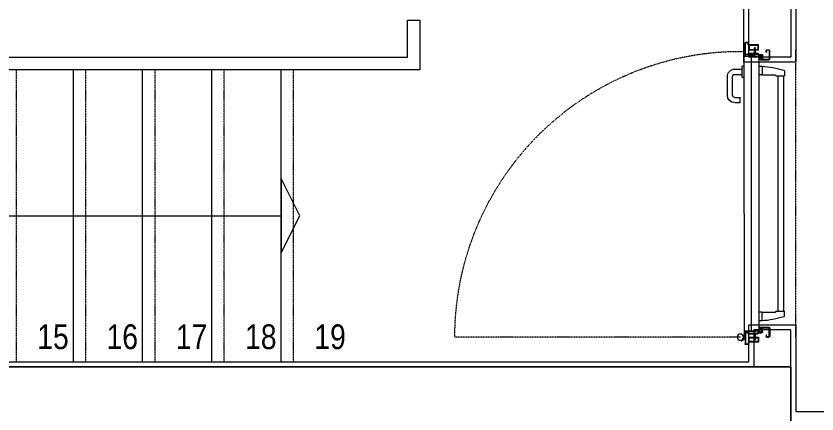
# Model space of a CAD drawing. Extents: x -3709 to 34962, y 0 to 8245.
# Drawn here: x 24082.7 to 24406.4, y 333.5 to 494.2 of the extents above; entities that cross this region are included whole.
import ezdxf
from ezdxf.enums import TextEntityAlignment as Align

# ---------------------------------------------------------------- set-up
doc = ezdxf.new("R2010")
doc.units = 0
doc.linetypes.add('DOT2', pattern=[0.125, 0, -0.125])
doc.layers.get('0').update_dxf_attribs({"color": 9, "lineweight": 9})
for name, color, linetype, lineweight in [('00', 9, 'Continuous', 9), ('01', 9, 'Continuous', 9), ('07', 9, 'Continuous', 9), ('14', 9, 'Continuous', 9), ('19', 9, 'Continuous', 9), ('19D', 9, 'DOT2', 9), ('21', 9, 'Continuous', 9)]:
    doc.layers.add(name, color=color, linetype=linetype, lineweight=lineweight)
doc.styles.add('MuuM_TEXT-STANDART', font='ARIALN.TTF')

# ---------------------------------------------------------------- blocks, each defined once
blk = doc.blocks.new('0_arrowstairs')
blk.add_lwpolyline([(0, 0), (0, -30), (15, 0), (0, 30)], close=True)
blk = doc.blocks.new('*U526')
blk.add_lwpolyline([(0, 0), (0, 448)])
blk.add_circle((0, 0), 5)
at = {"rotation": 90}
blk.add_blockref('0_arrowstairs', (0, 448), dxfattribs=at)
blk = doc.blocks.new('merdvn2.mekanik')
at = {"layer": '19', "linetype": 'Continuous'}
for points in [[(24036.58, -302.5), (23955.84, -302.5), (23955.84, -322.5), (23955.84, -322.5), (24230.84, -322.5), (24230.84, -307.5), (24235.84, -307.5), (24235.84, -327.5), (24230.84, -327.5), (23950.84, -327.5), (23950.84, -327.5), (23950.84, -297.5), (24034.25, -297.5)], [(24095.84, -445.5), (24095.84, -327.5)], [(24123.84, -445.5), (24123.84, -327.5)], [(24151.84, -445.5), (24151.84, -327.5)], [(24179.84, -445.5), (24179.84, -327.5)]]:
    blk.add_lwpolyline(points, dxfattribs=at)
at = {"layer": '19D'}
for points in [[(24072.84, -445.5), (24072.84, -327.5)], [(24100.84, -445.5), (24100.84, -327.5)], [(24128.84, -445.5), (24128.84, -327.5)], [(24156.84, -445.5), (24156.84, -327.5)], [(24184.84, -445.5), (24184.84, -327.5)]]:
    blk.add_lwpolyline(points, dxfattribs=at)
at = {"layer": '19', "xscale": 0.5, "yscale": 0.5, "zscale": 0.5, "rotation": 270}
blk.add_blockref('*U526', (23955.84, -386.5), dxfattribs=at)
at = {"layer": '21', "style": 'MuuM_TEXT-STANDART'}
for s, p in [('15', (24093.98, -430.33)), ('16', (24121.98, -430.33)), ('17', (24149.98, -430.33)), ('18', (24177.98, -430.33)), ('19', (24205.98, -430.33))]:
    blk.add_text(s, height=10, dxfattribs=at).set_placement(p, align=Align.TOP_RIGHT)
blk = doc.blocks.new('p-yng-01')
at = {"ltscale": 2}
for p, q in [((10.49, 12.39), (12.53, 12.39)), ((12.53, 8.93), (12.53, 12.39)), ((12.53, 12.21), (107.47, 12.21)), ((12.53, 9.87), (107.47, 9.87)), ((109.51, 12.39), (107.47, 12.39)), ((107.47, 8.93), (107.47, 12.39)), ((12.04, 3.24), (12.04, 8.69)), ((12.53, 8.93), (12.28, 8.93)), ((107.47, 8.93), (107.72, 8.93)), ((107.96, 3.24), (107.96, 8.69)), ((8.57, 3.24), (8.57, 2.19)), ((8.82, 3.49), (11.79, 3.49)), ((12.04, 3.24), (12.04, 2.19)), ((107.96, 3.24), (107.96, 2.19)), ((111.18, 3.49), (108.21, 3.49)), ((111.43, 2.19), (111.43, 3.24)), ((96.69, -7.65), (96.69, -5.6)), ((96.84, -5.45), (98.63, -5.45)), ((98.78, -7.65), (98.78, -5.6)), ((106.87, -3.86), (106.87, -4.46)), ((107.12, -4.7), (111.21, -4.7)), ((108.12, -7.65), (108.12, -4.7)), ((110.22, -7.65), (110.22, -4.7)), ((111.46, -3.86), (111.46, -4.46)), ((99.68, -8.55), (107.22, -8.55)), ((99.68, -10.64), (107.22, -10.64))]:
    blk.add_line(p, q, dxfattribs=at)
at = {"linetype": 'Continuous'}
for p, q in [((5.68, 6.48), (2.31, 6.48)), ((114.32, 6.48), (117.69, 6.48)), ((2, 5.3), (2, 6.17)), ((2.18, 6.17), (2.18, 5.3)), ((2.31, 6.3), (5.68, 6.3)), ((2.31, 5.17), (2.9, 5.17)), ((2.9, 4.99), (2.31, 4.99)), ((2.9, 4.99), (2.9, 5.17)), ((3.82, 1.85), (3.82, 3.29)), ((4, 1.85), (4, 3.29)), ((4.04, 3.31), (4.18, 3.39)), ((4.12, 3.59), (5.45, 3.59)), ((5.45, 3.41), (4.12, 3.41)), ((4.47, 3.41), (5.1, 3.41)), ((5.35, 3.4), (5.56, 3.32)), ((5.55, 3.27), (5.46, 3.27)), ((5.58, 3.24), (5.46, 2.85)), ((5.81, 2.77), (5.81, 6.17)), ((5.99, 2.77), (5.99, 6.17)), ((114.01, 2.77), (114.01, 6.17)), ((114.19, 2.77), (114.19, 6.17)), ((117.69, 6.3), (114.32, 6.3)), ((114.42, 3.24), (114.54, 2.85)), ((114.65, 3.4), (114.44, 3.32)), ((114.45, 3.27), (114.54, 3.27)), ((115.88, 3.59), (114.55, 3.59)), ((114.55, 3.41), (115.88, 3.41)), ((115.96, 3.31), (115.82, 3.39)), ((116, 1.85), (116, 3.29)), ((116.18, 1.85), (116.18, 3.29)), ((117.69, 5.17), (117.1, 5.17)), ((117.1, 4.99), (117.1, 5.17)), ((117.1, 4.99), (117.69, 4.99)), ((117.82, 6.17), (117.82, 5.3)), ((118, 5.3), (118, 6.17)), ((1, 0.54), (0.95, 0.49)), ((1, 0.54), (0.95, 0.49)), ((1, 0.44), (0.95, 0.49)), ((1, 0.44), (0.95, 0.49)), ((1.12, 0.58), (1, 0.54)), ((1.12, 0.58), (1, 0.54)), ((1, 0.44), (1.12, 0.4)), ((1, 0.44), (1.12, 0.4)), ((1.11, 0.4), (1.18, 0.4)), ((1.11, 0.4), (1.18, 0.4)), ((3.27, 0.58), (1.12, 0.58)), ((1.12, 0.58), (1.12, 0.4)), ((3.27, 0.58), (1.12, 0.58)), ((1.12, 0.58), (1.12, 0.4)), ((3.16, 0.4), (1.12, 0.4)), ((3.16, 0.4), (1.12, 0.4)), ((1.14, 0.33), (1.33, 0.66)), ((1.14, 0.33), (1.33, 0.66)), ((1.14, 0.33), (1.16, 0.4)), ((1.14, 0.33), (1.16, 0.4)), ((1.15, 0.32), (1.34, 0.65)), ((1.15, 0.32), (1.34, 0.65)), ((1.2, 0.4), (1.27, 0.4)), ((1.2, 0.4), (1.27, 0.4)), ((1.29, 0.58), (1.21, 0.58)), ((1.29, 0.58), (1.21, 0.58)), ((1.23, 0.33), (1.42, 0.66)), ((1.23, 0.33), (1.42, 0.66)), ((1.23, 0.33), (1.25, 0.4)), ((1.23, 0.33), (1.25, 0.4)), ((1.24, 0.32), (1.43, 0.65)), ((1.24, 0.32), (1.43, 0.65)), ((1.29, 0.4), (1.36, 0.4)), ((1.29, 0.4), (1.36, 0.4)), ((1.38, 0.58), (1.3, 0.58)), ((1.38, 0.58), (1.3, 0.58)), ((1.31, 0.58), (1.32, 0.61)), ((1.31, 0.58), (1.32, 0.61)), ((1.32, 0.33), (1.51, 0.66)), ((1.32, 0.33), (1.51, 0.66)), ((1.32, 0.33), (1.34, 0.4)), ((1.32, 0.33), (1.34, 0.4)), ((1.33, 0.32), (1.52, 0.65)), ((1.33, 0.32), (1.52, 0.65)), ((1.38, 0.4), (1.45, 0.4)), ((1.38, 0.4), (1.45, 0.4)), ((1.47, 0.58), (1.39, 0.58)), ((1.47, 0.58), (1.39, 0.58)), ((1.4, 0.58), (1.41, 0.61)), ((1.4, 0.58), (1.41, 0.61)), ((1.41, 0.33), (1.6, 0.66)), ((1.41, 0.33), (1.6, 0.66)), ((1.41, 0.33), (1.6, 0.66)), ((1.41, 0.33), (1.6, 0.66)), ((1.41, 0.33), (1.43, 0.4)), ((1.41, 0.33), (1.43, 0.4)), ((1.41, 0.33), (1.43, 0.4)), ((1.41, 0.33), (1.43, 0.4)), ((1.42, 0.32), (1.61, 0.65)), ((1.42, 0.32), (1.61, 0.65)), ((1.42, 0.32), (1.61, 0.65)), ((1.42, 0.32), (1.61, 0.65)), ((1.47, 0.4), (1.54, 0.4)), ((1.47, 0.4), (1.54, 0.4)), ((1.47, 0.4), (1.54, 0.4)), ((1.47, 0.4), (1.54, 0.4)), ((1.56, 0.58), (1.48, 0.58)), ((1.56, 0.58), (1.48, 0.58)), ((1.49, 0.58), (1.5, 0.61)), ((1.49, 0.58), (1.5, 0.61)), ((1.5, 0.33), (1.69, 0.66)), ((1.5, 0.33), (1.69, 0.66)), ((1.5, 0.33), (1.52, 0.4)), ((1.5, 0.33), (1.52, 0.4)), ((1.51, 0.32), (1.7, 0.65)), ((1.51, 0.32), (1.7, 0.65)), ((1.56, 0.4), (1.63, 0.4)), ((1.56, 0.4), (1.63, 0.4)), ((1.65, 0.58), (1.57, 0.58)), ((1.65, 0.58), (1.57, 0.58)), ((1.58, 0.58), (1.59, 0.61)), ((1.58, 0.58), (1.59, 0.61)), ((1.58, 0.58), (1.59, 0.61)), ((1.58, 0.58), (1.59, 0.61)), ((1.59, 0.33), (1.78, 0.66)), ((1.59, 0.33), (1.78, 0.66)), ((1.59, 0.33), (1.61, 0.4)), ((1.59, 0.33), (1.61, 0.4)), ((1.6, 0.32), (1.79, 0.65)), ((1.6, 0.32), (1.79, 0.65)), ((1.65, 0.4), (1.72, 0.4)), ((1.65, 0.4), (1.72, 0.4)), ((1.74, 0.58), (1.66, 0.58)), ((1.74, 0.58), (1.66, 0.58)), ((1.67, 0.58), (1.68, 0.61)), ((1.67, 0.58), (1.68, 0.61)), ((1.68, 0.33), (1.87, 0.66)), ((1.68, 0.33), (1.87, 0.66)), ((1.68, 0.33), (1.7, 0.4)), ((1.68, 0.33), (1.7, 0.4)), ((1.69, 0.32), (1.88, 0.65)), ((1.69, 0.32), (1.88, 0.65)), ((1.74, 0.4), (1.81, 0.4)), ((1.74, 0.4), (1.81, 0.4)), ((1.83, 0.58), (1.75, 0.58)), ((1.83, 0.58), (1.75, 0.58)), ((1.76, 0.58), (1.77, 0.61)), ((1.76, 0.58), (1.77, 0.61)), ((1.77, 0.33), (1.96, 0.66)), ((1.77, 0.33), (1.96, 0.66)), ((1.77, 0.33), (1.79, 0.4)), ((1.77, 0.33), (1.79, 0.4)), ((1.78, 0.32), (1.97, 0.65)), ((1.78, 0.32), (1.97, 0.65)), ((1.83, 0.4), (1.9, 0.4)), ((1.83, 0.4), (1.9, 0.4)), ((1.92, 0.58), (1.84, 0.58)), ((1.92, 0.58), (1.84, 0.58)), ((1.85, 0.58), (1.86, 0.61)), ((1.85, 0.58), (1.86, 0.61)), ((1.86, 0.33), (2.05, 0.66)), ((1.86, 0.33), (2.05, 0.66)), ((1.86, 0.33), (1.88, 0.4)), ((1.86, 0.33), (1.88, 0.4)), ((1.87, 0.32), (2.06, 0.65)), ((1.87, 0.32), (2.06, 0.65)), ((1.92, 0.4), (1.99, 0.4)), ((1.92, 0.4), (1.99, 0.4)), ((2.01, 0.58), (1.93, 0.58)), ((2.01, 0.58), (1.93, 0.58)), ((1.94, 0.58), (1.95, 0.61)), ((1.94, 0.58), (1.95, 0.61)), ((1.95, 0.33), (2.14, 0.66)), ((1.95, 0.33), (2.14, 0.66)), ((1.95, 0.33), (1.97, 0.4)), ((1.95, 0.33), (1.97, 0.4)), ((1.96, 0.32), (2.15, 0.65)), ((1.96, 0.32), (2.15, 0.65)), ((2, -2), (2, 0.69)), ((2.01, 0.4), (2.08, 0.4)), ((2.01, 0.4), (2.08, 0.4)), ((2.1, 0.58), (2.02, 0.58)), ((2.1, 0.58), (2.02, 0.58)), ((2.03, 0.58), (2.04, 0.61)), ((2.03, 0.58), (2.04, 0.61)), ((2.04, 0.33), (2.23, 0.66)), ((2.04, 0.33), (2.23, 0.66)), ((2.04, 0.33), (2.06, 0.4)), ((2.04, 0.33), (2.06, 0.4)), ((2.05, 0.32), (2.24, 0.65)), ((2.05, 0.32), (2.24, 0.65)), ((2.1, 0.4), (2.17, 0.4)), ((2.1, 0.4), (2.17, 0.4)), ((2.19, 0.58), (2.11, 0.58)), ((2.19, 0.58), (2.11, 0.58)), ((2.12, 0.58), (2.13, 0.61)), ((2.12, 0.58), (2.13, 0.61)), ((2.13, 0.33), (2.32, 0.66)), ((2.13, 0.33), (2.32, 0.66)), ((2.13, 0.33), (2.15, 0.4)), ((2.13, 0.33), (2.15, 0.4)), ((2.14, 0.32), (2.33, 0.65)), ((2.14, 0.32), (2.33, 0.65)), ((2.19, 0.4), (2.26, 0.4)), ((2.19, 0.4), (2.26, 0.4)), ((2.28, 0.58), (2.2, 0.58)), ((2.28, 0.58), (2.2, 0.58)), ((2.21, 0.58), (2.22, 0.61)), ((2.21, 0.58), (2.22, 0.61)), ((2.22, 0.33), (2.41, 0.66)), ((2.22, 0.33), (2.41, 0.66)), ((2.22, 0.33), (2.24, 0.4)), ((2.22, 0.33), (2.24, 0.4)), ((2.23, 0.32), (2.42, 0.65)), ((2.23, 0.32), (2.42, 0.65)), ((2.28, 0.4), (2.35, 0.4)), ((2.28, 0.4), (2.35, 0.4)), ((2.37, 0.58), (2.29, 0.58)), ((2.37, 0.58), (2.29, 0.58)), ((2.3, 0.58), (2.31, 0.61)), ((2.3, 0.58), (2.31, 0.61)), ((2.31, 0.33), (2.5, 0.66)), ((2.31, 0.33), (2.5, 0.66)), ((2.31, 0.33), (2.33, 0.4)), ((2.31, 0.33), (2.33, 0.4)), ((2.32, 0.32), (2.51, 0.65)), ((2.32, 0.32), (2.51, 0.65)), ((2.37, 0.4), (2.44, 0.4)), ((2.37, 0.4), (2.44, 0.4)), ((2.46, 0.58), (2.38, 0.58)), ((2.46, 0.58), (2.38, 0.58)), ((2.39, 0.58), (2.4, 0.61)), ((2.39, 0.58), (2.4, 0.61)), ((2.4, 0.33), (2.59, 0.66)), ((2.4, 0.33), (2.59, 0.66)), ((2.4, 0.33), (2.59, 0.66)), ((2.4, 0.33), (2.59, 0.66)), ((2.4, 0.33), (2.42, 0.4)), ((2.4, 0.33), (2.42, 0.4)), ((2.4, 0.33), (2.42, 0.4)), ((2.4, 0.33), (2.42, 0.4)), ((2.41, 0.32), (2.6, 0.65)), ((2.41, 0.32), (2.6, 0.65)), ((2.41, 0.32), (2.6, 0.65)), ((2.41, 0.32), (2.6, 0.65)), ((2.46, 0.4), (2.53, 0.4)), ((2.46, 0.4), (2.56, 0.4)), ((2.46, 0.4), (2.53, 0.4)), ((2.46, 0.4), (2.56, 0.4)), ((2.55, 0.58), (2.47, 0.58)), ((2.55, 0.58), (2.47, 0.58)), ((2.48, 0.58), (2.49, 0.61)), ((2.48, 0.58), (2.49, 0.61)), ((2.49, 0.33), (2.68, 0.66)), ((2.49, 0.33), (2.68, 0.66)), ((2.49, 0.33), (2.51, 0.4)), ((2.49, 0.33), (2.51, 0.4)), ((2.5, 0.32), (2.69, 0.65)), ((2.5, 0.32), (2.69, 0.65)), ((2.55, 0.4), (2.62, 0.4)), ((2.55, 0.4), (2.62, 0.4)), ((2.64, 0.58), (2.56, 0.58)), ((2.6, 0.58), (2.56, 0.58)), ((2.64, 0.58), (2.56, 0.58)), ((2.6, 0.58), (2.56, 0.58)), ((2.6, 0.4), (2.56, 0.4)), ((2.6, 0.4), (2.56, 0.4)), ((2.57, 0.58), (2.58, 0.61)), ((2.57, 0.58), (2.58, 0.61)), ((2.57, 0.58), (2.58, 0.61)), ((2.57, 0.58), (2.58, 0.61)), ((2.58, 0.33), (2.77, 0.66)), ((2.58, 0.33), (2.77, 0.66)), ((2.58, 0.33), (2.6, 0.4)), ((2.58, 0.33), (2.6, 0.4)), ((2.59, 0.32), (2.78, 0.65)), ((2.59, 0.32), (2.78, 0.65)), ((2.64, 0.4), (2.71, 0.4)), ((2.73, 0.58), (2.65, 0.58)), ((2.66, 0.58), (2.67, 0.61)), ((2.67, 0.33), (2.86, 0.66)), ((2.67, 0.33), (2.69, 0.4)), ((2.68, 0.32), (2.87, 0.65)), ((2.73, 0.4), (2.8, 0.4)), ((2.82, 0.58), (2.74, 0.58)), ((2.75, 0.58), (2.76, 0.61)), ((2.76, 0.33), (2.95, 0.66)), ((2.76, 0.33), (2.78, 0.4)), ((2.77, 0.32), (2.96, 0.65)), ((2.82, 0.4), (2.89, 0.4)), ((2.91, 0.58), (2.83, 0.58)), ((2.84, 0.58), (2.85, 0.61)), ((2.85, 0.33), (3.04, 0.66)), ((2.85, 0.33), (2.87, 0.4)), ((2.86, 0.32), (3.05, 0.65)), ((2.91, 0.4), (2.98, 0.4)), ((3, 0.58), (2.92, 0.58)), ((2.93, 0.58), (2.94, 0.61)), ((2.94, 0.33), (3.13, 0.66)), ((2.94, 0.33), (2.96, 0.4)), ((2.95, 0.32), (3.14, 0.65)), ((3, 0.4), (3.07, 0.4)), ((3.09, 0.58), (3.01, 0.58)), ((3.02, 0.58), (3.03, 0.61)), ((3.03, 0.33), (3.22, 0.66)), ((3.03, 0.33), (3.05, 0.4)), ((3.04, 0.32), (3.23, 0.65)), ((3.09, 0.4), (3.16, 0.4)), ((3.18, 0.58), (3.1, 0.58)), ((3.11, 0.58), (3.12, 0.61)), ((3.12, 0.33), (3.31, 0.66)), ((3.12, 0.33), (3.14, 0.4)), ((3.13, 0.32), (3.32, 0.65)), ((3.18, 0.4), (3.25, 0.4)), ((3.27, 0.58), (3.19, 0.58)), ((3.2, 0.58), (3.21, 0.61)), ((3.21, 0.33), (3.4, 0.66)), ((3.21, 0.33), (3.23, 0.4)), ((3.22, 0.32), (3.41, 0.65)), ((3.27, 0.4), (3.34, 0.4)), ((3.36, 0.58), (3.28, 0.58)), ((3.29, 0.58), (3.3, 0.61)), ((3.3, -1.95), (3.3, 1.56)), ((3.3, 0.33), (3.49, 0.66)), ((3.3, 0.33), (3.32, 0.4)), ((3.31, 0.32), (3.5, 0.65)), ((3.36, 0.4), (3.43, 0.4)), ((3.45, 0.58), (3.37, 0.58)), ((3.38, 0.58), (3.39, 0.61)), ((3.39, 0.33), (3.58, 0.66)), ((3.39, 0.33), (3.41, 0.4)), ((3.4, 0.32), (3.59, 0.65)), ((3.45, 0.4), (3.55, 0.4)), ((3.54, 0.58), (3.46, 0.58)), ((3.47, 0.58), (3.48, 0.61)), ((3.48, -1.98), (3.48, 1.56)), ((3.68, 1.45), (3.48, 1.45)), ((3.59, 0.58), (3.55, 0.58)), ((3.59, 0.4), (3.55, 0.4)), ((3.56, 0.58), (3.57, 0.61)), ((3.59, 1.63), (3.62, 1.62)), ((3.65, 0.74), (3.59, 0.58)), ((3.65, 0.24), (3.59, 0.4)), ((3.68, 0.52), (3.64, 0.52)), ((3.68, 0.46), (3.64, 0.46)), ((3.7, 1.78), (3.67, 1.79)), ((3.68, -1.86), (3.68, 1.45)), ((3.68, 0.52), (3.68, 0.73)), ((3.68, 0.46), (3.68, 0.24)), ((4.01, 2.75), (4.08, 2.85)), ((4.12, 2.8), (4.29, 2.91)), ((4.29, 2.92), (4.36, 3.22)), ((4.3, 0.93), (4.59, 0.93)), ((4.3, 0.93), (4.3, -3.06)), ((4.65, 2.36), (4.41, 2.2)), ((4.46, 2.12), (4.83, 2.36)), ((4.59, -3.61), (4.59, 2.09)), ((4.69, 2.19), (52, 2.19)), ((5.33, 2.76), (5.34, 3.2)), ((5.45, 3.23), (5.45, 3.23)), ((5.75, 3.19), (5.63, 2.79)), ((5.77, 2.42), (5.98, 2.25)), ((5.78, 2.53), (6.04, 2.33)), ((52, 2.19), (115.31, 2.19)), ((114.22, 2.53), (113.96, 2.33)), ((114.23, 2.42), (114.02, 2.25)), ((114.25, 3.19), (114.37, 2.79)), ((114.55, 3.23), (114.55, 3.23)), ((114.67, 2.76), (114.66, 3.2)), ((115.54, 2.12), (115.17, 2.36)), ((115.35, 2.36), (115.59, 2.2)), ((115.41, -3.61), (115.41, 2.09)), ((115.7, 0.4), (115.41, 0.4)), ((115.71, 2.92), (115.64, 3.22)), ((115.7, -2), (115.7, 0.4)), ((115.88, 2.8), (115.71, 2.91)), ((115.99, 2.75), (115.92, 2.85)), ((116.3, 1.78), (116.33, 1.79)), ((116.32, -1.86), (116.32, 1.45)), ((116.32, 1.45), (116.52, 1.45)), ((116.41, 1.63), (116.38, 1.62)), ((116.52, -1.98), (116.52, 1.56)), ((116.7, -1.95), (116.7, 1.56)), ((-0.99, -2.3), (-0.99, -3.2)), ((-0.81, -2.3), (-0.81, -3.2)), ((-0.1, -2.18), (-0.69, -2.18)), ((-0.1, -2), (-0.1, -2.18)), ((3.3, -2.18), (3.3, -1.95)), ((3.3, -1.95), (3.3, -1.98)), ((3.3, -1.95), (3.3, -1.98)), ((3.48, -1.86), (3.68, -1.86)), ((3.59, -2.04), (3.62, -2.03)), ((3.7, -2.19), (3.67, -2.2)), ((3.82, -2.26), (3.82, -3.2)), ((4, -2.26), (4, -3.2)), ((115.41, -2), (115.7, -2)), ((115.7, -0.1), (116.32, -0.67)), ((115.7, -1.2), (116.32, -1.2)), ((115.7, -1.5), (116.32, -1.5)), ((116, -2.26), (116, -3.2)), ((116.18, -2.26), (116.18, -3.2)), ((116.3, -2.19), (116.33, -2.2)), ((116.52, -1.86), (116.32, -1.86)), ((116.41, -2.04), (116.38, -2.03)), ((116.7, -1.95), (116.7, -1.98)), ((120.1, -2), (120.1, -2.18)), ((120.1, -2.18), (120.69, -2.18)), ((120.81, -2.3), (120.81, -3.2)), ((120.99, -2.3), (120.99, -3.2)), ((3.7, -3.32), (-0.69, -3.32)), ((3.7, -3.5), (-0.69, -3.5)), ((0.79, -5.03), (0.44, -4.92)), ((1.23, -3.95), (1.3, -3.6)), ((1.3, -3.6), (1.59, -3.67)), ((1.59, -3.67), (1.49, -4.14)), ((1.59, -3.5), (1.59, -4.06)), ((1.89, -3.5), (1.89, -4.13)), ((2.84, -4.45), (2.42, -4.08)), ((2.7, -3.56), (2.62, -3.56)), ((4.4, -3.56), (2.7, -3.56)), ((2.9, -3.66), (2.9, -3.76)), ((2.9, -3.66), (4.54, -3.66)), ((52, -3.86), (3, -3.86)), ((4.1, -3.26), (4, -3.26)), ((4.4, -3.66), (4.4, -3.56)), ((52, -3.86), (117.3, -3.86)), ((117.4, -3.66), (115.46, -3.66)), ((117.3, -3.56), (115.6, -3.56)), ((115.6, -3.56), (115.6, -3.66)), ((116.3, -3.32), (120.69, -3.32)), ((116.3, -3.5), (120.69, -3.5)), ((117.4, -3.76), (117.4, -3.66))]:
    blk.add_line(p, q, dxfattribs=at)
for p, q in [((114.9, 3.41), (115.53, 3.41)), ((116.32, 0.57), (116.32, 0.79)), ((116.32, 0.51), (116.32, 0.3)), ((116.41, 0.63), (116.45, 0.63)), ((116.41, 0.45), (116.45, 0.45)), ((116.46, 0.63), (116.54, 0.63)), ((116.55, 0.63), (116.63, 0.63)), ((116.64, 0.63), (116.72, 0.63)), ((116.73, 0.63), (118.88, 0.63)), ((116.73, 0.63), (118.88, 0.63)), ((116.73, 0.63), (116.81, 0.63)), ((116.82, 0.63), (116.9, 0.63)), ((116.91, 0.63), (116.99, 0.63)), ((117, 0.63), (117.08, 0.63)), ((117.09, 0.63), (117.17, 0.63)), ((117.18, 0.63), (117.26, 0.63)), ((117.27, 0.63), (117.35, 0.63)), ((117.36, 0.63), (117.44, 0.63)), ((117.36, 0.63), (117.44, 0.63)), ((117.4, 0.63), (117.44, 0.63)), ((117.4, 0.63), (117.44, 0.63)), ((117.4, 0.45), (117.44, 0.45)), ((117.4, 0.45), (117.44, 0.45)), ((117.45, 0.63), (117.53, 0.63)), ((117.45, 0.63), (117.53, 0.63)), ((117.54, 0.63), (117.62, 0.63)), ((117.54, 0.63), (117.62, 0.63)), ((117.63, 0.63), (117.71, 0.63)), ((117.63, 0.63), (117.71, 0.63)), ((117.72, 0.63), (117.8, 0.63)), ((117.72, 0.63), (117.8, 0.63)), ((117.81, 0.63), (117.89, 0.63)), ((117.81, 0.63), (117.89, 0.63)), ((117.9, 0.63), (117.98, 0.63)), ((117.9, 0.63), (117.98, 0.63)), ((117.99, 0.63), (118.07, 0.63)), ((117.99, 0.63), (118.07, 0.63)), ((118.08, 0.63), (118.16, 0.63)), ((118.08, 0.63), (118.16, 0.63)), ((118.17, 0.63), (118.25, 0.63)), ((118.17, 0.63), (118.25, 0.63)), ((118.26, 0.63), (118.34, 0.63)), ((118.26, 0.63), (118.34, 0.63)), ((118.35, 0.63), (118.43, 0.63)), ((118.35, 0.63), (118.43, 0.63)), ((118.44, 0.63), (118.52, 0.63)), ((118.44, 0.63), (118.52, 0.63)), ((118.53, 0.63), (118.61, 0.63)), ((118.53, 0.63), (118.61, 0.63)), ((118.62, 0.63), (118.7, 0.63)), ((118.62, 0.63), (118.7, 0.63)), ((118.71, 0.63), (118.79, 0.63)), ((118.71, 0.63), (118.79, 0.63))]:
    blk.add_line(p, q)
at = {"ltscale": 15}
for p, q in [((116.32, 0.57), (116.36, 0.57)), ((116.32, 0.51), (116.36, 0.51)), ((116.35, 0.8), (116.41, 0.63)), ((116.35, 0.29), (116.41, 0.45)), ((116.6, 0.38), (116.41, 0.71)), ((116.61, 0.38), (116.42, 0.71)), ((116.44, 0.63), (116.43, 0.66)), ((116.55, 0.45), (116.45, 0.45)), ((116.69, 0.38), (116.5, 0.71)), ((116.7, 0.38), (116.51, 0.71)), ((116.53, 0.63), (116.52, 0.66)), ((116.64, 0.45), (116.57, 0.45)), ((116.78, 0.38), (116.59, 0.71)), ((116.61, 0.38), (116.59, 0.45)), ((116.79, 0.38), (116.6, 0.71)), ((116.62, 0.63), (116.61, 0.66)), ((116.73, 0.45), (116.66, 0.45)), ((116.87, 0.38), (116.68, 0.71)), ((116.7, 0.38), (116.68, 0.45)), ((116.88, 0.38), (116.69, 0.71)), ((116.71, 0.63), (116.7, 0.66)), ((116.82, 0.45), (116.75, 0.45)), ((116.96, 0.38), (116.77, 0.71)), ((116.79, 0.38), (116.77, 0.45)), ((116.97, 0.38), (116.78, 0.71)), ((116.8, 0.63), (116.79, 0.66)), ((116.84, 0.45), (118.88, 0.45)), ((116.84, 0.45), (118.88, 0.45)), ((116.91, 0.45), (116.84, 0.45)), ((117.05, 0.38), (116.86, 0.71)), ((116.88, 0.38), (116.86, 0.45)), ((117.06, 0.38), (116.87, 0.71)), ((116.89, 0.63), (116.88, 0.66)), ((117, 0.45), (116.93, 0.45)), ((117.14, 0.38), (116.95, 0.71)), ((116.97, 0.38), (116.95, 0.45)), ((117.15, 0.38), (116.96, 0.71)), ((116.98, 0.63), (116.97, 0.66)), ((117.09, 0.45), (117.02, 0.45)), ((117.23, 0.38), (117.04, 0.71)), ((117.06, 0.38), (117.04, 0.45)), ((117.24, 0.38), (117.05, 0.71)), ((117.07, 0.63), (117.06, 0.66)), ((117.18, 0.45), (117.11, 0.45)), ((117.32, 0.38), (117.13, 0.71)), ((117.15, 0.38), (117.13, 0.45)), ((117.33, 0.38), (117.14, 0.71)), ((117.16, 0.63), (117.15, 0.66)), ((117.27, 0.45), (117.2, 0.45)), ((117.41, 0.38), (117.22, 0.71)), ((117.41, 0.38), (117.22, 0.71)), ((117.24, 0.38), (117.22, 0.45)), ((117.42, 0.38), (117.23, 0.71)), ((117.42, 0.38), (117.23, 0.71)), ((117.25, 0.63), (117.24, 0.66)), ((117.36, 0.45), (117.29, 0.45)), ((117.5, 0.38), (117.31, 0.71)), ((117.5, 0.38), (117.31, 0.71)), ((117.33, 0.38), (117.31, 0.45)), ((117.51, 0.38), (117.32, 0.71)), ((117.51, 0.38), (117.32, 0.71)), ((117.34, 0.63), (117.33, 0.66)), ((117.45, 0.45), (117.38, 0.45)), ((117.45, 0.45), (117.38, 0.45)), ((117.59, 0.38), (117.4, 0.71)), ((117.59, 0.38), (117.4, 0.71)), ((117.59, 0.38), (117.4, 0.71)), ((117.59, 0.38), (117.4, 0.71)), ((117.42, 0.38), (117.4, 0.45)), ((117.42, 0.38), (117.4, 0.45)), ((117.6, 0.38), (117.41, 0.71)), ((117.6, 0.38), (117.41, 0.71)), ((117.6, 0.38), (117.41, 0.71)), ((117.6, 0.38), (117.41, 0.71)), ((117.43, 0.63), (117.42, 0.66)), ((117.43, 0.63), (117.42, 0.66)), ((117.43, 0.63), (117.42, 0.66)), ((117.43, 0.63), (117.42, 0.66)), ((117.54, 0.45), (117.44, 0.45)), ((117.54, 0.45), (117.44, 0.45)), ((117.54, 0.45), (117.47, 0.45)), ((117.54, 0.45), (117.47, 0.45)), ((117.68, 0.38), (117.49, 0.71)), ((117.68, 0.38), (117.49, 0.71)), ((117.51, 0.38), (117.49, 0.45)), ((117.51, 0.38), (117.49, 0.45)), ((117.69, 0.38), (117.5, 0.71)), ((117.69, 0.38), (117.5, 0.71)), ((117.52, 0.63), (117.51, 0.66)), ((117.52, 0.63), (117.51, 0.66)), ((117.63, 0.45), (117.56, 0.45)), ((117.63, 0.45), (117.56, 0.45)), ((117.77, 0.38), (117.58, 0.71)), ((117.77, 0.38), (117.58, 0.71)), ((117.6, 0.38), (117.58, 0.45)), ((117.6, 0.38), (117.58, 0.45)), ((117.6, 0.38), (117.58, 0.45)), ((117.6, 0.38), (117.58, 0.45)), ((117.78, 0.38), (117.59, 0.71)), ((117.78, 0.38), (117.59, 0.71)), ((117.61, 0.63), (117.6, 0.66)), ((117.61, 0.63), (117.6, 0.66)), ((117.72, 0.45), (117.65, 0.45)), ((117.72, 0.45), (117.65, 0.45)), ((117.86, 0.38), (117.67, 0.71)), ((117.86, 0.38), (117.67, 0.71)), ((117.69, 0.38), (117.67, 0.45)), ((117.69, 0.38), (117.67, 0.45)), ((117.87, 0.38), (117.68, 0.71)), ((117.87, 0.38), (117.68, 0.71)), ((117.7, 0.63), (117.69, 0.66)), ((117.7, 0.63), (117.69, 0.66)), ((117.81, 0.45), (117.74, 0.45)), ((117.81, 0.45), (117.74, 0.45)), ((117.95, 0.38), (117.76, 0.71)), ((117.95, 0.38), (117.76, 0.71)), ((117.78, 0.38), (117.76, 0.45)), ((117.78, 0.38), (117.76, 0.45)), ((117.96, 0.38), (117.77, 0.71)), ((117.96, 0.38), (117.77, 0.71)), ((117.79, 0.63), (117.78, 0.66)), ((117.79, 0.63), (117.78, 0.66)), ((117.9, 0.45), (117.83, 0.45)), ((117.9, 0.45), (117.83, 0.45)), ((118.04, 0.38), (117.85, 0.71)), ((118.04, 0.38), (117.85, 0.71)), ((117.87, 0.38), (117.85, 0.45)), ((117.87, 0.38), (117.85, 0.45)), ((118.05, 0.38), (117.86, 0.71)), ((118.05, 0.38), (117.86, 0.71)), ((117.88, 0.63), (117.87, 0.66)), ((117.88, 0.63), (117.87, 0.66)), ((117.99, 0.45), (117.92, 0.45)), ((117.99, 0.45), (117.92, 0.45)), ((118.13, 0.38), (117.94, 0.71)), ((118.13, 0.38), (117.94, 0.71)), ((117.96, 0.38), (117.94, 0.45)), ((117.96, 0.38), (117.94, 0.45)), ((118.14, 0.38), (117.95, 0.71)), ((118.14, 0.38), (117.95, 0.71)), ((117.97, 0.63), (117.96, 0.66)), ((117.97, 0.63), (117.96, 0.66)), ((118.08, 0.45), (118.01, 0.45)), ((118.08, 0.45), (118.01, 0.45)), ((118.22, 0.38), (118.03, 0.71)), ((118.22, 0.38), (118.03, 0.71)), ((118.05, 0.38), (118.03, 0.45)), ((118.05, 0.38), (118.03, 0.45)), ((118.23, 0.38), (118.04, 0.71)), ((118.23, 0.38), (118.04, 0.71)), ((118.06, 0.63), (118.05, 0.66)), ((118.06, 0.63), (118.05, 0.66)), ((118.17, 0.45), (118.1, 0.45)), ((118.17, 0.45), (118.1, 0.45)), ((118.31, 0.38), (118.12, 0.71)), ((118.31, 0.38), (118.12, 0.71)), ((118.14, 0.38), (118.12, 0.45)), ((118.14, 0.38), (118.12, 0.45)), ((118.32, 0.38), (118.13, 0.71)), ((118.32, 0.38), (118.13, 0.71)), ((118.15, 0.63), (118.14, 0.66)), ((118.15, 0.63), (118.14, 0.66)), ((118.26, 0.45), (118.19, 0.45)), ((118.26, 0.45), (118.19, 0.45)), ((118.4, 0.38), (118.21, 0.71)), ((118.4, 0.38), (118.21, 0.71)), ((118.23, 0.38), (118.21, 0.45)), ((118.23, 0.38), (118.21, 0.45)), ((118.41, 0.38), (118.22, 0.71)), ((118.41, 0.38), (118.22, 0.71)), ((118.24, 0.63), (118.23, 0.66)), ((118.24, 0.63), (118.23, 0.66)), ((118.35, 0.45), (118.28, 0.45)), ((118.35, 0.45), (118.28, 0.45)), ((118.49, 0.38), (118.3, 0.71)), ((118.49, 0.38), (118.3, 0.71)), ((118.32, 0.38), (118.3, 0.45)), ((118.32, 0.38), (118.3, 0.45)), ((118.5, 0.38), (118.31, 0.71)), ((118.5, 0.38), (118.31, 0.71)), ((118.33, 0.63), (118.32, 0.66)), ((118.33, 0.63), (118.32, 0.66)), ((118.44, 0.45), (118.37, 0.45)), ((118.44, 0.45), (118.37, 0.45)), ((118.58, 0.38), (118.39, 0.71)), ((118.58, 0.38), (118.39, 0.71)), ((118.58, 0.38), (118.39, 0.71)), ((118.58, 0.38), (118.39, 0.71)), ((118.41, 0.38), (118.39, 0.45)), ((118.41, 0.38), (118.39, 0.45)), ((118.59, 0.38), (118.4, 0.71)), ((118.59, 0.38), (118.4, 0.71)), ((118.59, 0.38), (118.4, 0.71)), ((118.59, 0.38), (118.4, 0.71)), ((118.42, 0.63), (118.41, 0.66)), ((118.42, 0.63), (118.41, 0.66)), ((118.42, 0.63), (118.41, 0.66)), ((118.42, 0.63), (118.41, 0.66)), ((118.53, 0.45), (118.46, 0.45)), ((118.53, 0.45), (118.46, 0.45)), ((118.53, 0.45), (118.46, 0.45)), ((118.53, 0.45), (118.46, 0.45)), ((118.67, 0.38), (118.48, 0.71)), ((118.67, 0.38), (118.48, 0.71)), ((118.5, 0.38), (118.48, 0.45)), ((118.5, 0.38), (118.48, 0.45)), ((118.68, 0.38), (118.49, 0.71)), ((118.68, 0.38), (118.49, 0.71)), ((118.51, 0.63), (118.5, 0.66)), ((118.51, 0.63), (118.5, 0.66)), ((118.62, 0.45), (118.55, 0.45)), ((118.62, 0.45), (118.55, 0.45)), ((118.76, 0.38), (118.57, 0.71)), ((118.76, 0.38), (118.57, 0.71)), ((118.59, 0.38), (118.57, 0.45)), ((118.59, 0.38), (118.57, 0.45)), ((118.59, 0.38), (118.57, 0.45)), ((118.59, 0.38), (118.57, 0.45)), ((118.77, 0.38), (118.58, 0.71)), ((118.77, 0.38), (118.58, 0.71)), ((118.6, 0.63), (118.59, 0.66)), ((118.6, 0.63), (118.59, 0.66)), ((118.71, 0.45), (118.64, 0.45)), ((118.71, 0.45), (118.64, 0.45)), ((118.85, 0.38), (118.66, 0.71)), ((118.85, 0.38), (118.66, 0.71)), ((118.68, 0.38), (118.66, 0.45)), ((118.68, 0.38), (118.66, 0.45)), ((118.86, 0.38), (118.67, 0.71)), ((118.86, 0.38), (118.67, 0.71)), ((118.69, 0.63), (118.68, 0.66)), ((118.69, 0.63), (118.68, 0.66)), ((118.8, 0.45), (118.73, 0.45)), ((118.8, 0.45), (118.73, 0.45)), ((118.77, 0.38), (118.75, 0.45)), ((118.77, 0.38), (118.75, 0.45)), ((118.89, 0.45), (118.82, 0.45)), ((118.89, 0.45), (118.82, 0.45)), ((118.86, 0.38), (118.84, 0.45)), ((118.86, 0.38), (118.84, 0.45)), ((118.88, 0.63), (118.88, 0.45)), ((118.88, 0.63), (119, 0.6)), ((118.88, 0.63), (118.88, 0.45)), ((118.88, 0.63), (119, 0.6)), ((119, 0.49), (118.88, 0.45)), ((119, 0.49), (118.88, 0.45)), ((119, 0.6), (119.05, 0.54)), ((119, 0.6), (119.05, 0.54)), ((119, 0.49), (119.05, 0.54)), ((119, 0.49), (119.05, 0.54))]:
    blk.add_line(p, q, dxfattribs=at)
at = {"linetype": 'DOT2'}
blk.add_line((2, -5.39), (2, -120.81), dxfattribs=at)
blk.add_lwpolyline([(2, 17), (118, 17)], dxfattribs=at)
at = {"linetype": 'Continuous'}
for points in [[(2, -2), (2, 2), (0, 2), (0, -2)], [(1.8, -1.8), (1.8, 1.8), (0.2, 1.8), (0.2, -1.8)]]:
    blk.add_lwpolyline(points, close=True, dxfattribs=at)
for points in [[(118, -2), (118, 2), (120, 2), (120, -2)], [(118.2, -1.8), (118.2, 1.8), (119.8, 1.8), (119.8, -1.8)]]:
    blk.add_lwpolyline(points, close=True)
for points in [[(-0.69, -2), (-0.1, -2)], [(120.1, -2), (120.69, -2)]]:
    blk.add_lwpolyline(points, dxfattribs=at)
at = {"ltscale": 0.29}
blk.add_lwpolyline([(4.69, -0.83), (115.31, -0.84)], dxfattribs=at)
at = {"linetype": 'Continuous'}
for centre, radius in [((4.12, 3.22), 0), ((115.88, 3.22), 0), ((2, -5.39), 1.26)]:
    blk.add_circle(centre, radius, dxfattribs=at)
at = {"ltscale": 2}
for centre, radius, start, end in [((45.73, 0.95), 37.22, 162.3802, 176.4723), ((10.49, 12.15), 0.247, 90, 162.3802), ((109.51, 12.15), 0.247, 17.6198, 90), ((74.27, 0.95), 37.22, 3.5277, 17.6198), ((12.28, 8.69), 0.247, 90, 180), ((107.72, 8.69), 0.247, 0, 90), ((8.82, 3.24), 0.247, 90, 180), ((11.79, 3.24), 0.247, 0, 90), ((108.21, 3.24), 0.247, 90, 180), ((111.18, 3.24), 0.247, 0, 90), ((96.84, -5.6), 0.15, 90, 180), ((98.63, -5.6), 0.15, 0, 90), ((107.12, -4.46), 0.249, 180, 270), ((111.21, -4.46), 0.249, 270, 0), ((99.68, -7.65), 2.99, 180, 270), ((99.68, -7.65), 0.898, 180, 270), ((107.22, -7.65), 2.99, 270, 0), ((107.22, -7.65), 0.898, 270, 0)]:
    blk.add_arc(centre, radius, start, end, dxfattribs=at)
at = {"linetype": 'Continuous'}
for centre, radius, start, end in [((2.31, 6.17), 0.309, 90, 180), ((5.68, 6.17), 0.309, 0, 90), ((5.68, 6.17), 0.309, 0, 90), ((114.32, 6.17), 0.309, 90, 180), ((117.69, 6.17), 0.309, 0, 90), ((2.31, 5.3), 0.309, 180, 270), ((2.31, 6.17), 0.13, 90, 180), ((2.31, 5.3), 0.13, 180, 270), ((4.12, 3.29), 0.299, 90, 180), ((4.12, 3.29), 0.12, 90, 180), ((4.06, 3.29), 0.0235, 121.8829, 242.3954), ((3.68, 2.57), 0.784, 57.2254, 62.3935), ((4.25, 3.27), 0.141, 80.0177, 120.3968), ((4.77, 6.23), 2.87, 260.017, 279.9465), ((4.39, 3.22), 0.0358, 79.2474, 167.2037), ((4.83, 5.51), 2.3, 259.2417, 281.0784), ((5.29, 3.26), 0.153, 69.1739, 99.9465), ((5.28, 3.2), 0.0575, 359.4411, 101.073), ((5.46, 3.25), 0.0235, 90.7292, 220.5483), ((5.45, 3.28), 0.309, 342.8599, 90), ((5.45, 3.28), 0.13, 342.8582, 90), ((5.55, 3.3), 0.0223, 269.4232, 71.2563), ((5.68, 6.17), 0.13, 0, 90), ((5.68, 6.17), 0.13, 0, 90), ((114.32, 6.17), 0.13, 90, 180), ((114.55, 3.28), 0.309, 90, 197.1401), ((114.55, 3.28), 0.13, 90, 197.1418), ((114.45, 3.3), 0.0223, 108.7437, 270.5768), ((114.54, 3.25), 0.0235, 319.4517, 89.2708), ((114.71, 3.26), 0.153, 80.0535, 110.8261), ((114.72, 3.2), 0.0575, 78.927, 180.5589), ((115.17, 5.51), 2.3, 258.9216, 280.7583), ((115.23, 6.23), 2.87, 260.0535, 279.983), ((115.61, 3.22), 0.0358, 12.7963, 100.7526), ((115.75, 3.27), 0.141, 59.6032, 99.9823), ((115.88, 3.29), 0.299, 0, 90), ((115.88, 3.29), 0.12, 0, 90), ((116.32, 2.57), 0.784, 117.6065, 122.7746), ((115.94, 3.29), 0.0235, 297.6046, 58.1171), ((117.69, 6.17), 0.13, 0, 90), ((117.69, 5.3), 0.309, 270, 0), ((117.69, 5.3), 0.13, 270, 0), ((0.94, 0.72), 0.235, 274.361, 322.1025), ((0.94, 0.72), 0.235, 274.361, 322.1025), ((0.94, 0.25), 0.235, 37.8975, 85.639), ((0.94, 0.25), 0.235, 37.8975, 85.639), ((1.15, 0.33), 0.00583, 150.3204, 330.3204), ((1.15, 0.33), 0.00583, 150.3204, 330.3204), ((1.24, 0.33), 0.00583, 150.3204, 330.3204), ((1.24, 0.33), 0.00583, 150.3204, 330.3204), ((1.33, 0.33), 0.00583, 150.3204, 330.3204), ((1.33, 0.33), 0.00583, 150.3204, 330.3204), ((1.34, 0.66), 0.00583, 330.3204, 150.3204), ((1.34, 0.66), 0.00583, 330.3204, 150.3204), ((1.42, 0.33), 0.00583, 150.3204, 330.3204), ((1.42, 0.33), 0.00583, 150.3204, 330.3204), ((1.42, 0.33), 0.00583, 150.3204, 330.3204), ((1.42, 0.33), 0.00583, 150.3204, 330.3204), ((1.43, 0.66), 0.00583, 330.3204, 150.3204), ((1.43, 0.66), 0.00583, 330.3204, 150.3204), ((1.51, 0.33), 0.00583, 150.3204, 330.3204), ((1.51, 0.33), 0.00583, 150.3204, 330.3204), ((1.51, 0.33), 0.00583, 150.3204, 330.3204), ((1.51, 0.33), 0.00583, 150.3204, 330.3204), ((1.52, 0.66), 0.00583, 330.3204, 150.3204), ((1.52, 0.66), 0.00583, 330.3204, 150.3204), ((1.6, 0.33), 0.00583, 150.3204, 330.3204), ((1.6, 0.33), 0.00583, 150.3204, 330.3204), ((1.61, 0.66), 0.00583, 330.3204, 150.3204), ((1.61, 0.66), 0.00583, 330.3204, 150.3204), ((1.61, 0.66), 0.00583, 330.3204, 150.3204), ((1.61, 0.66), 0.00583, 330.3204, 150.3204), ((1.69, 0.33), 0.00583, 150.3204, 330.3204), ((1.69, 0.33), 0.00583, 150.3204, 330.3204), ((1.7, 0.66), 0.00583, 330.3204, 150.3204), ((1.7, 0.66), 0.00583, 330.3204, 150.3204), ((1.78, 0.33), 0.00583, 150.3204, 330.3204), ((1.78, 0.33), 0.00583, 150.3204, 330.3204), ((1.79, 0.66), 0.00583, 330.3204, 150.3204), ((1.79, 0.66), 0.00583, 330.3204, 150.3204), ((1.87, 0.33), 0.00583, 150.3204, 330.3204), ((1.87, 0.33), 0.00583, 150.3204, 330.3204), ((1.88, 0.66), 0.00583, 330.3204, 150.3204), ((1.88, 0.66), 0.00583, 330.3204, 150.3204), ((1.96, 0.33), 0.00583, 150.3204, 330.3204), ((1.96, 0.33), 0.00583, 150.3204, 330.3204), ((1.97, 0.66), 0.00583, 330.3204, 150.3204), ((1.97, 0.66), 0.00583, 330.3204, 150.3204), ((2.05, 0.33), 0.00583, 150.3204, 330.3204), ((2.05, 0.33), 0.00583, 150.3204, 330.3204), ((2.06, 0.66), 0.00583, 330.3204, 150.3204), ((2.06, 0.66), 0.00583, 330.3204, 150.3204), ((2.14, 0.33), 0.00583, 150.3204, 330.3204), ((2.14, 0.33), 0.00583, 150.3204, 330.3204), ((2.15, 0.66), 0.00583, 330.3204, 150.3204), ((2.15, 0.66), 0.00583, 330.3204, 150.3204), ((2.23, 0.33), 0.00583, 150.3204, 330.3204), ((2.23, 0.33), 0.00583, 150.3204, 330.3204), ((2.24, 0.66), 0.00583, 330.3204, 150.3204), ((2.24, 0.66), 0.00583, 330.3204, 150.3204), ((2.32, 0.33), 0.00583, 150.3204, 330.3204), ((2.32, 0.33), 0.00583, 150.3204, 330.3204), ((2.33, 0.66), 0.00583, 330.3204, 150.3204), ((2.33, 0.66), 0.00583, 330.3204, 150.3204), ((2.41, 0.33), 0.00583, 150.3204, 330.3204), ((2.41, 0.33), 0.00583, 150.3204, 330.3204), ((2.41, 0.33), 0.00583, 150.3204, 330.3204), ((2.41, 0.33), 0.00583, 150.3204, 330.3204), ((2.42, 0.66), 0.00583, 330.3204, 150.3204), ((2.42, 0.66), 0.00583, 330.3204, 150.3204), ((2.5, 0.33), 0.00583, 150.3204, 330.3204), ((2.5, 0.33), 0.00583, 150.3204, 330.3204), ((2.51, 0.66), 0.00583, 330.3204, 150.3204), ((2.51, 0.66), 0.00583, 330.3204, 150.3204), ((2.59, 0.33), 0.00583, 150.3204, 330.3204), ((2.59, 0.33), 0.00583, 150.3204, 330.3204), ((2.6, 0.66), 0.00583, 330.3204, 150.3204), ((2.6, 0.66), 0.00583, 330.3204, 150.3204), ((2.6, 0.66), 0.00583, 330.3204, 150.3204), ((2.6, 0.66), 0.00583, 330.3204, 150.3204), ((2.68, 0.33), 0.00583, 150.3204, 330.3204), ((2.69, 0.66), 0.00583, 330.3204, 150.3204), ((2.77, 0.33), 0.00583, 150.3204, 330.3204), ((2.78, 0.66), 0.00583, 330.3204, 150.3204), ((2.86, 0.33), 0.00583, 150.3204, 330.3204), ((2.87, 0.66), 0.00583, 330.3204, 150.3204), ((2.95, 0.33), 0.00583, 150.3204, 330.3204), ((2.96, 0.66), 0.00583, 330.3204, 150.3204), ((3.04, 0.33), 0.00583, 150.3204, 330.3204), ((3.05, 0.66), 0.00583, 330.3204, 150.3204), ((3.13, 0.33), 0.00583, 150.3204, 330.3204), ((3.14, 0.66), 0.00583, 330.3204, 150.3204), ((3.22, 0.33), 0.00583, 150.3204, 330.3204), ((3.23, 0.66), 0.00583, 330.3204, 150.3204), ((3.56, 1.56), 0.259, 63.211, 180), ((3.31, 0.33), 0.00583, 150.3204, 330.3204), ((3.32, 0.66), 0.00583, 330.3204, 150.3204), ((3.4, 0.33), 0.00583, 150.3204, 330.3204), ((3.41, 0.66), 0.00583, 330.3204, 150.3204), ((3.56, 1.56), 0.0798, 63.202, 180), ((3.5, 0.66), 0.00583, 330.3204, 150.3204), ((3.59, 0.66), 0.00583, 330.3204, 150.3204), ((3.64, 0.49), 0.0291, 90, 270), ((3.74, 1.85), 0.259, 243.215, 0), ((3.66, 0.73), 0.015, 0, 150.0864), ((3.66, 0.24), 0.015, 209.9136, 0), ((3.74, 1.85), 0.0798, 243.2115, 0), ((4.03, 3.12), 0.0312, 100.8786, 243.4258), ((4.1, 2.71), 0.0959, 154.0369, 249.2134), ((4.1, 3.22), 0.157, 239.3013, 259.1148), ((4.13, 2.86), 0.133, 128.8627, 148.8778), ((4.03, 2.92), 0.0132, 148.8705, 187.3774), ((4.04, 2.92), 0.0264, 187.3783, 268.9641), ((4.04, 3.23), 0.0871, 263.7597, 337.0285), ((4.05, 2.85), 0.049, 80.765, 103.2427), ((4.01, 3.04), 0.0905, 294.1976, 348.1638), ((4.06, 2.87), 0.0282, 333.7959, 80.7687), ((4.06, 3.03), 0.0377, 348.1661, 79.1104), ((5.9, 6.49), 4.28, 244.6875, 253.0507), ((4.09, 3.21), 0.0282, 337.0285, 57.2131), ((4.16, 2.77), 0.0479, 134.0198, 235.7455), ((4.92, 4.02), 1.51, 238.7149, 261.6894), ((4.27, 2.93), 0.0188, 312.4272, 347.199), ((4.44, 2.16), 0.0479, 122.6999, 302.6999), ((4.69, 2.09), 0.0998, 90, 180), ((4.64, 2.37), 0.0192, 302.623, 73.0521), ((5.05, 4.91), 2.41, 261.4527, 275.8288), ((4.85, 2.33), 0.0383, 85.2104, 122.7022), ((5.09, 5.19), 2.83, 265.2016, 282.9973), ((5.29, 2.59), 0.0767, 275.8292, 21.9624), ((5.74, 2.77), 0.403, 181.2939, 201.9637), ((5.72, 2.77), 0.274, 162.8619, 0), ((5.32, 3.1), 0.183, 14.7185, 46.0603), ((6.28, 2.82), 0.796, 175.9723, 187.9232), ((5.59, 2.86), 0.108, 139.809, 171.2848), ((5.7, 2.74), 0.216, 188.6789, 284.0284), ((5.12, 3), 0.405, 353.3622, 21.0615), ((5.47, 2.96), 0.0518, 319.8052, 349.7927), ((5.72, 2.77), 0.0948, 162.8632, 0), ((5.74, 2.38), 0.0479, 51.8479, 102.9919), ((5.76, 2.51), 0.0288, 52.198, 104.0165), ((6.01, 2.29), 0.0479, 232.201, 52.2001), ((113.99, 2.29), 0.0479, 127.7999, 307.799), ((114.28, 2.77), 0.274, 180, 17.1381), ((114.28, 2.77), 0.0948, 180, 17.135), ((114.24, 2.51), 0.0288, 75.9835, 127.802), ((114.26, 2.38), 0.0479, 77.0081, 128.1521), ((114.3, 2.74), 0.216, 255.9716, 351.3211), ((114.91, 5.19), 2.83, 257.0027, 274.7984), ((114.88, 3), 0.405, 158.9385, 186.6378), ((114.53, 2.96), 0.0518, 190.2073, 220.1948), ((114.41, 2.86), 0.108, 8.7152, 40.191), ((114.68, 3.1), 0.183, 133.9397, 165.2815), ((113.72, 2.82), 0.796, 352.0768, 4.0277), ((114.71, 2.59), 0.0767, 158.0376, 264.1708), ((114.26, 2.77), 0.403, 338.0363, 358.7061), ((114.95, 4.91), 2.41, 264.1712, 278.5473), ((115.15, 2.33), 0.0383, 57.2978, 94.7896), ((115.08, 4.02), 1.51, 278.3106, 301.2851), ((115.31, 2.09), 0.0998, 0, 90), ((115.36, 2.37), 0.0192, 106.9479, 237.377), ((114.1, 6.49), 4.28, 286.9493, 295.3125), ((115.56, 2.16), 0.0479, 237.3001, 57.3001), ((115.73, 2.93), 0.0188, 192.801, 227.5728), ((115.84, 2.77), 0.0479, 304.2545, 45.9802), ((115.91, 3.21), 0.0282, 122.7869, 202.9715), ((115.96, 3.23), 0.0871, 202.9715, 276.2403), ((115.94, 3.03), 0.0377, 100.8896, 191.8339), ((115.99, 3.04), 0.0905, 191.8362, 245.8024), ((115.94, 2.87), 0.0282, 99.2313, 206.2041), ((115.9, 3.22), 0.157, 280.8852, 300.6987), ((115.9, 2.71), 0.0959, 290.7866, 25.9631), ((115.95, 2.85), 0.049, 76.7573, 99.235), ((115.87, 2.86), 0.133, 31.1222, 51.1373), ((115.96, 2.92), 0.0264, 271.0359, 352.6217), ((115.97, 3.12), 0.0312, 296.5742, 79.1214), ((115.97, 2.92), 0.0132, 352.6226, 31.1295), ((116.26, 1.85), 0.259, 180, 296.785), ((116.26, 1.85), 0.0798, 180, 296.7885), ((116.44, 1.56), 0.259, 0, 116.787), ((116.44, 1.56), 0.0798, 0, 116.7916), ((-0.69, -2.3), 0.299, 90, 180), ((-0.69, -3.2), 0.299, 180, 270), ((-0.69, -2.3), 0.12, 90, 180), ((-0.69, -3.2), 0.12, 180, 270), ((3.56, -1.97), 0.259, 181.1025, 296.789), ((3.56, -1.97), 0.0798, 183.5852, 296.798), ((3.74, -2.26), 0.259, 0, 116.785), ((3.74, -2.26), 0.0798, 0, 116.7885), ((3.7, -3.2), 0.299, 270, 0), ((3.7, -3.2), 0.12, 270, 0), ((4.1, -3.06), 0.2, 270, 0), ((4.1, -3.06), 0.499, 270, 0), ((116.26, -2.26), 0.259, 63.215, 180), ((116.3, -3.2), 0.299, 180, 270), ((116.26, -2.26), 0.0798, 63.2115, 180), ((116.3, -3.2), 0.12, 180, 270), ((116.44, -1.97), 0.259, 243.211, 358.8975), ((116.44, -1.97), 0.0798, 243.2084, 356.4148), ((120.69, -2.3), 0.299, 0, 90), ((120.69, -2.3), 0.12, 0, 90), ((120.69, -3.2), 0.12, 270, 0), ((120.69, -3.2), 0.299, 270, 0), ((2, -5.39), 1.63, 118.3166, 163.1721), ((1.2, -4.07), 0.297, 318.0259, 347.3911), ((1.39, -4.06), 0.2, 292.0474, 0), ((2.62, -3.86), 0.599, 143.1286, 207.6333), ((2.62, -3.86), 0.299, 90, 228.3987), ((3, -3.66), 0.0998, 90, 180), ((3, -3.76), 0.0998, 180, 270), ((4.54, -3.61), 0.0499, 270, 0), ((115.46, -3.61), 0.0499, 180, 270), ((117.3, -3.66), 0.0998, 0, 90), ((117.3, -3.76), 0.0998, 270, 0)]:
    blk.add_arc(centre, radius, start, end, dxfattribs=at)
at = {"ltscale": 15}
for centre, radius, start, end in [((116.34, 0.79), 0.015, 29.9136, 180), ((116.34, 0.3), 0.015, 180, 330.0864), ((116.36, 0.54), 0.0291, 270, 90), ((116.41, 0.71), 0.00583, 29.6796, 209.6796), ((116.5, 0.71), 0.00583, 29.6796, 209.6796), ((116.59, 0.71), 0.00583, 29.6796, 209.6796), ((116.6, 0.38), 0.00583, 209.6796, 29.6796), ((116.68, 0.71), 0.00583, 29.6796, 209.6796), ((116.69, 0.38), 0.00583, 209.6796, 29.6796), ((116.77, 0.71), 0.00583, 29.6796, 209.6796), ((116.78, 0.38), 0.00583, 209.6796, 29.6796), ((116.86, 0.71), 0.00583, 29.6796, 209.6796), ((116.87, 0.38), 0.00583, 209.6796, 29.6796), ((116.95, 0.71), 0.00583, 29.6796, 209.6796), ((116.96, 0.38), 0.00583, 209.6796, 29.6796), ((117.04, 0.71), 0.00583, 29.6796, 209.6796), ((117.05, 0.38), 0.00583, 209.6796, 29.6796), ((117.13, 0.71), 0.00583, 29.6796, 209.6796), ((117.14, 0.38), 0.00583, 209.6796, 29.6796), ((117.22, 0.71), 0.00583, 29.6796, 209.6796), ((117.23, 0.38), 0.00583, 209.6796, 29.6796), ((117.31, 0.71), 0.00583, 29.6796, 209.6796), ((117.32, 0.38), 0.00583, 209.6796, 29.6796), ((117.4, 0.71), 0.00583, 29.6796, 209.6796), ((117.4, 0.71), 0.00583, 29.6796, 209.6796), ((117.4, 0.71), 0.00583, 29.6796, 209.6796), ((117.4, 0.71), 0.00583, 29.6796, 209.6796), ((117.41, 0.38), 0.00583, 209.6796, 29.6796), ((117.41, 0.38), 0.00583, 209.6796, 29.6796), ((117.49, 0.71), 0.00583, 29.6796, 209.6796), ((117.49, 0.71), 0.00583, 29.6796, 209.6796), ((117.5, 0.38), 0.00583, 209.6796, 29.6796), ((117.5, 0.38), 0.00583, 209.6796, 29.6796), ((117.58, 0.71), 0.00583, 29.6796, 209.6796), ((117.58, 0.71), 0.00583, 29.6796, 209.6796), ((117.59, 0.38), 0.00583, 209.6796, 29.6796), ((117.59, 0.38), 0.00583, 209.6796, 29.6796), ((117.59, 0.38), 0.00583, 209.6796, 29.6796), ((117.59, 0.38), 0.00583, 209.6796, 29.6796), ((117.67, 0.71), 0.00583, 29.6796, 209.6796), ((117.67, 0.71), 0.00583, 29.6796, 209.6796), ((117.68, 0.38), 0.00583, 209.6796, 29.6796), ((117.68, 0.38), 0.00583, 209.6796, 29.6796), ((117.76, 0.71), 0.00583, 29.6796, 209.6796), ((117.76, 0.71), 0.00583, 29.6796, 209.6796), ((117.77, 0.38), 0.00583, 209.6796, 29.6796), ((117.77, 0.38), 0.00583, 209.6796, 29.6796), ((117.85, 0.71), 0.00583, 29.6796, 209.6796), ((117.85, 0.71), 0.00583, 29.6796, 209.6796), ((117.86, 0.38), 0.00583, 209.6796, 29.6796), ((117.86, 0.38), 0.00583, 209.6796, 29.6796), ((117.94, 0.71), 0.00583, 29.6796, 209.6796), ((117.94, 0.71), 0.00583, 29.6796, 209.6796), ((117.95, 0.38), 0.00583, 209.6796, 29.6796), ((117.95, 0.38), 0.00583, 209.6796, 29.6796), ((118.03, 0.71), 0.00583, 29.6796, 209.6796), ((118.03, 0.71), 0.00583, 29.6796, 209.6796), ((118.04, 0.38), 0.00583, 209.6796, 29.6796), ((118.04, 0.38), 0.00583, 209.6796, 29.6796), ((118.12, 0.71), 0.00583, 29.6796, 209.6796), ((118.12, 0.71), 0.00583, 29.6796, 209.6796), ((118.13, 0.38), 0.00583, 209.6796, 29.6796), ((118.13, 0.38), 0.00583, 209.6796, 29.6796), ((118.21, 0.71), 0.00583, 29.6796, 209.6796), ((118.21, 0.71), 0.00583, 29.6796, 209.6796), ((118.22, 0.38), 0.00583, 209.6796, 29.6796), ((118.22, 0.38), 0.00583, 209.6796, 29.6796), ((118.3, 0.71), 0.00583, 29.6796, 209.6796), ((118.3, 0.71), 0.00583, 29.6796, 209.6796), ((118.31, 0.38), 0.00583, 209.6796, 29.6796), ((118.31, 0.38), 0.00583, 209.6796, 29.6796), ((118.39, 0.71), 0.00583, 29.6796, 209.6796), ((118.39, 0.71), 0.00583, 29.6796, 209.6796), ((118.39, 0.71), 0.00583, 29.6796, 209.6796), ((118.39, 0.71), 0.00583, 29.6796, 209.6796), ((118.4, 0.38), 0.00583, 209.6796, 29.6796), ((118.4, 0.38), 0.00583, 209.6796, 29.6796), ((118.48, 0.71), 0.00583, 29.6796, 209.6796), ((118.48, 0.71), 0.00583, 29.6796, 209.6796), ((118.49, 0.38), 0.00583, 209.6796, 29.6796), ((118.49, 0.38), 0.00583, 209.6796, 29.6796), ((118.49, 0.38), 0.00583, 209.6796, 29.6796), ((118.49, 0.38), 0.00583, 209.6796, 29.6796), ((118.57, 0.71), 0.00583, 29.6796, 209.6796), ((118.57, 0.71), 0.00583, 29.6796, 209.6796), ((118.58, 0.38), 0.00583, 209.6796, 29.6796), ((118.58, 0.38), 0.00583, 209.6796, 29.6796), ((118.58, 0.38), 0.00583, 209.6796, 29.6796), ((118.58, 0.38), 0.00583, 209.6796, 29.6796), ((118.66, 0.71), 0.00583, 29.6796, 209.6796), ((118.66, 0.71), 0.00583, 29.6796, 209.6796), ((118.67, 0.38), 0.00583, 209.6796, 29.6796), ((118.67, 0.38), 0.00583, 209.6796, 29.6796), ((118.76, 0.38), 0.00583, 209.6796, 29.6796), ((118.76, 0.38), 0.00583, 209.6796, 29.6796), ((118.85, 0.38), 0.00583, 209.6796, 29.6796), ((118.85, 0.38), 0.00583, 209.6796, 29.6796), ((119.06, 0.78), 0.235, 217.8975, 265.639), ((119.06, 0.78), 0.235, 217.8975, 265.639), ((119.06, 0.31), 0.235, 94.361, 142.1025), ((119.06, 0.31), 0.235, 94.361, 142.1025)]:
    blk.add_arc(centre, radius, start, end, dxfattribs=at)
at = {"linetype": 'DOT2'}
blk.add_arc((2, -5.39), 115.41, 269.9997, 0.8132, dxfattribs=at)

msp = doc.modelspace()

# ---------------------------------------------------------------- linework, layer by layer
at = {"layer": '00'}
for points in [[(24395.84, 477.5), (24378.84, 477.5), (24378.84, 622.5), (24395.84, 622.5)], [(24395.84, 352.5), (24395.84, 367.5), (24380.84, 367.5), (24380.84, 352.5)]]:
    msp.add_lwpolyline(points, close=True, dxfattribs=at)
at = {"layer": '01'}
msp.add_lwpolyline([(24395.84, 662.5), (24395.84, 622.5), (23847.84, 622.5), (23845.84, 622.5), (23845.84, 354.5), (23845.84, 352.5), (24395.84, 352.5), (24395.84, 312.5), (23795.84, 312.5), (23795.84, 662.5)], dxfattribs=at)
msp.add_lwpolyline([(24395.84, 662.5), (23795.84, 662.5), (23795.84, 312.5), (24395.84, 312.5), (24395.84, 352.5), (23845.84, 352.5), (23845.84, 622.5), (24395.84, 622.5)], close=True, dxfattribs=at)
at = {"layer": '14'}
msp.add_lwpolyline([(24472.84, 740.5), (24397.84, 740.5), (24397.84, 475.5), (24376.84, 475.5), (24376.84, 620.5), (23847.84, 620.5), (23847.84, 354.5), (24378.84, 354.5), (24378.84, 354.5), (24378.84, 354.5), (24378.84, 369.5), (24397.84, 369.5), (24397.84, 334.5), (24593.84, 334.5)], dxfattribs=at)

# ---------------------------------------------------------------- block references
msp.add_blockref('merdvn2.mekanik', (10, 800))
at = {"layer": '07', "xscale": -1, "rotation": 270}
msp.add_blockref('p-yng-01', (24380.84, 362.5), dxfattribs=at)

doc.saveas('drawing.dxf')
